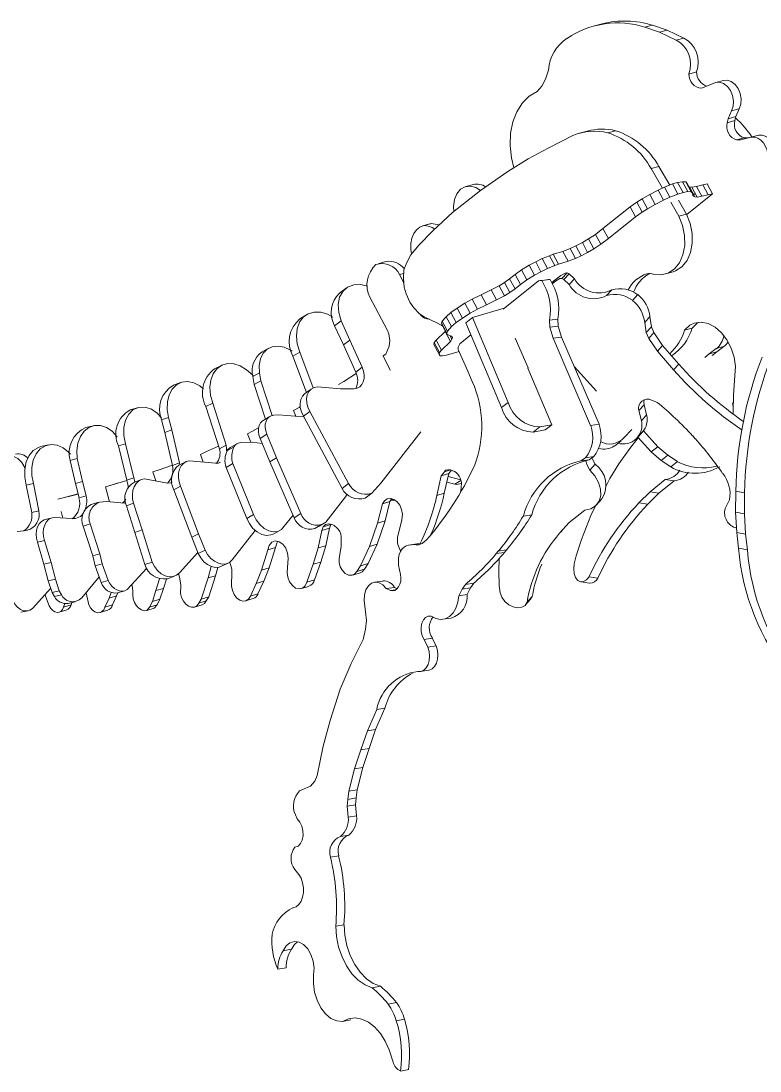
# Model space of a CAD drawing. Header units: millimetres. Extents: x 10 to 270, y -115 to 29.
# Drawn here: x 63.3 to 159.3, y -107.6 to 28.7 of the extents above; entities that cross this region are included whole.
import ezdxf

# ---------------------------------------------------------------- set-up
doc = ezdxf.new("R2010")
doc.units = ezdxf.units.MM

msp = doc.modelspace()

# ---------------------------------------------------------------- linework, layer by layer
at = {"color": 7, "linetype": 'Continuous', "lineweight": 15}
for p, q in [((138.76, 28.37), (137.77, 28.11)), ((144.31, 27.92), (145.3, 28.18)), ((146.2, 27.3), (144.31, 27.92)), ((147.19, 27.56), (145.3, 28.18)), ((146.2, 27.3), (147.19, 27.56)), ((148.37, 26.26), (146.2, 27.3)), ((149.36, 26.52), (147.19, 27.56)), ((148.37, 26.26), (149.36, 26.52)), ((131.79, 22.36), (131.4, 21.18)), ((150.03, 21.85), (151.02, 22.12)), ((131.4, 21.18), (130.94, 20.28)), ((152.85, 20.5), (151.66, 20)), ((153.48, 20.74), (152.85, 20.5)), ((154.51, 21.02), (153.52, 20.76)), ((130.94, 20.28), (130.33, 19.59)), ((155.14, 16.05), (155.55, 17.07)), ((155.55, 17.07), (156.54, 17.34)), ((156.12, 16.32), (156.54, 17.34)), ((155, 15.53), (155.14, 16.05)), ((155, 15.53), (155.99, 15.8)), ((155.14, 16.05), (156.12, 16.32)), ((155.99, 15.8), (156.12, 16.32)), ((134.96, 13.87), (131.76, 12.24)), ((136.82, 14.44), (135.82, 14.17)), ((139.5, 14.22), (140.5, 14.49)), ((158.12, 13.65), (156.71, 13.29)), ((159.11, 13.92), (157.7, 13.56)), ((158.12, 13.65), (159.11, 13.92)), ((156.22, 13.29), (157.2, 13.57)), ((156.71, 13.29), (156.22, 13.29)), ((156.71, 13.29), (157.7, 13.56)), ((157.7, 13.56), (157.2, 13.57)), ((131.76, 12.24), (129.15, 10.84)), ((129.15, 10.84), (126.51, 9.19)), ((145.12, 9.57), (146.12, 9.85)), ((146.6, 7.03), (145.12, 9.57)), ((147.53, 7.43), (146.12, 9.85)), ((126.51, 9.19), (122.97, 6.71)), ((122.03, 7.51), (121.04, 7.24)), ((146.85, 7.15), (146.03, 6.76)), ((147.89, 7.57), (146.85, 7.15)), ((147.56, 5.86), (146.85, 7.15)), ((148.56, 7.78), (147.89, 7.57)), ((148.59, 6.27), (147.89, 7.57)), ((149.18, 7.87), (148.56, 7.78)), ((149.26, 6.48), (148.56, 7.78)), ((149.62, 7.83), (149.18, 7.87)), ((149.88, 6.58), (149.18, 7.87)), ((149.79, 7.65), (149.62, 7.83)), ((150.32, 6.54), (149.62, 7.83)), ((150.49, 6.36), (149.79, 7.65)), ((150.09, 7.2), (150.01, 7.23)), ((151.02, 7.26), (150.4, 7.17)), ((151.81, 7.46), (151.02, 7.26)), ((151.71, 5.97), (151.02, 7.26)), ((152.38, 7.6), (151.81, 7.46)), ((152.51, 6.17), (151.81, 7.46)), ((122.97, 6.71), (119.33, 3.86)), ((143.96, 5.64), (143.24, 5.19)), ((144.93, 6.2), (143.96, 5.64)), ((144.66, 4.34), (143.96, 5.64)), ((146.03, 6.76), (144.93, 6.2)), ((145.63, 4.91), (144.93, 6.2)), ((146.73, 5.47), (145.63, 4.91)), ((146.73, 5.47), (146.03, 6.76)), ((147.56, 5.86), (146.73, 5.47)), ((148.59, 6.27), (147.56, 5.86)), ((149.26, 6.48), (148.59, 6.27)), ((149.7, 3.67), (148.69, 5.48)), ((149.88, 6.58), (149.26, 6.48)), ((150.32, 6.54), (149.88, 6.58)), ((150.49, 6.36), (150.32, 6.54)), ((150.52, 6.02), (150.49, 6.36)), ((150.79, 5.91), (150.52, 6.02)), ((151.71, 5.97), (151.09, 5.88)), ((152.51, 6.17), (151.71, 5.97)), ((153.08, 6.31), (152.51, 6.17)), ((142.39, 4.59), (138.86, 1.78)), ((143.24, 5.19), (142.39, 4.59)), ((143.09, 3.29), (142.39, 4.59)), ((143.94, 3.89), (143.24, 5.19)), ((144.66, 4.34), (143.94, 3.89)), ((145.63, 4.91), (144.66, 4.34)), ((148.7, 3.39), (147.69, 5.2)), ((119.33, 3.86), (116.76, 1.47)), ((143.09, 3.29), (139.56, 0.49)), ((143.94, 3.89), (143.09, 3.29)), ((148.7, 3.39), (149.7, 3.67)), ((116.76, 1.47), (114.96, -0.36)), ((116.47, 2.4), (115.48, 2.13)), ((116.56, 2.43), (115.58, 2.16)), ((116.47, 2.4), (116.56, 2.43)), ((138.86, 1.78), (137.88, 1.03)), ((139.56, 0.49), (138.86, 1.78)), ((136.97, 0.43), (136.18, -0.03)), ((137.88, 1.03), (136.97, 0.43)), ((137.66, -0.87), (136.97, 0.43)), ((138.58, -0.26), (137.88, 1.03)), ((139.56, 0.49), (138.58, -0.26)), ((114.96, -0.36), (113.91, -1.63)), ((133.66, -1.18), (132.38, -1.56)), ((134.61, -0.8), (133.66, -1.18)), ((134.35, -2.47), (133.66, -1.18)), ((135.33, -0.47), (134.61, -0.8)), ((135.3, -2.09), (134.61, -0.8)), ((136.18, -0.03), (135.33, -0.47)), ((136.03, -1.77), (135.33, -0.47)), ((136.87, -1.32), (136.03, -1.77)), ((136.87, -1.32), (136.18, -0.03)), ((137.66, -0.87), (136.87, -1.32)), ((138.58, -0.26), (137.66, -0.87)), ((110.65, -2.51), (109.67, -2.78)), ((113.37, -2.62), (113.02, -3.59)), ((113.91, -1.63), (113.37, -2.62)), ((130.12, -2.54), (129.27, -2.98)), ((130.95, -2.12), (130.12, -2.54)), ((130.81, -3.83), (130.12, -2.54)), ((131.91, -1.74), (130.95, -2.12)), ((131.65, -3.42), (130.95, -2.12)), ((132.38, -1.56), (131.91, -1.74)), ((132.6, -3.03), (131.91, -1.74)), ((133.07, -2.86), (132.38, -1.56)), ((134.35, -2.47), (133.07, -2.86)), ((135.3, -2.09), (134.35, -2.47)), ((136.03, -1.77), (135.3, -2.09)), ((113, -4.05), (112.45, -4.2)), ((113.02, -3.59), (112.96, -4.68)), ((128.29, -3.57), (127.45, -4.17)), ((129.27, -2.98), (128.29, -3.57)), ((128.99, -4.87), (128.29, -3.57)), ((129.96, -4.28), (129.27, -2.98)), ((130.81, -3.83), (129.96, -4.28)), ((131.65, -3.42), (130.81, -3.83)), ((132.6, -3.03), (131.65, -3.42)), ((133.07, -2.86), (132.6, -3.03)), ((134.46, -4.1), (134.21, -3.96)), ((146.97, -4.11), (147.96, -3.83)), ((112.45, -4.2), (113.01, -5.28)), ((112.96, -4.68), (113.06, -5.83)), ((126.09, -5.2), (125.37, -5.65)), ((126.74, -4.74), (126.09, -5.2)), ((126.78, -6.5), (126.09, -5.2)), ((127.45, -4.17), (126.74, -4.74)), ((127.44, -6.03), (126.74, -4.74)), ((128.14, -5.46), (127.45, -4.17)), ((128.99, -4.87), (128.14, -5.46)), ((129.96, -4.28), (128.99, -4.87)), ((133.77, -4.83), (133.52, -4.7)), ((133.77, -4.83), (134.46, -4.1)), ((134.46, -5.47), (133.77, -4.83)), ((135.15, -4.73), (134.46, -4.1)), ((134.46, -5.47), (135.15, -4.73)), ((105.5, -5.95), (104.66, -6.59)), ((113.06, -5.83), (113.29, -6.71)), ((113.29, -6.71), (113.79, -7.77)), ((123.03, -6.82), (121.87, -7.39)), ((124.35, -6.19), (123.03, -6.82)), ((123.73, -8.11), (123.03, -6.82)), ((125.37, -5.65), (124.35, -6.19)), ((125.04, -7.49), (124.35, -6.19)), ((126.07, -6.94), (125.37, -5.65)), ((126.78, -6.5), (126.07, -6.94)), ((127.44, -6.03), (126.78, -6.5)), ((128.14, -5.46), (127.44, -6.03)), ((139.33, -6.92), (140.02, -6.17)), ((142.69, -7.54), (143.38, -6.8)), ((110.83, -11.37), (108.57, -7.14)), ((113.79, -7.77), (114.29, -8.51)), ((120.92, -7.92), (119.93, -8.54)), ((121.87, -7.39), (120.92, -7.92)), ((121.61, -9.22), (120.92, -7.92)), ((122.56, -8.68), (121.87, -7.39)), ((123.73, -8.11), (122.56, -8.68)), ((125.04, -7.49), (123.73, -8.11)), ((126.07, -6.94), (125.04, -7.49)), ((100.35, -9.41), (99.48, -9.95)), ((114.29, -8.51), (115.02, -9.31)), ((115.02, -9.31), (115.63, -9.66)), ((115.17, -9.39), (115.18, -9.42)), ((115.2, -9.41), (115.18, -9.42)), ((119.09, -9.13), (118.48, -9.66)), ((119.93, -8.54), (119.09, -9.13)), ((119.78, -10.43), (119.09, -9.13)), ((120.63, -9.83), (119.93, -8.54)), ((121.61, -9.22), (120.63, -9.83)), ((122.56, -8.68), (121.61, -9.22)), ((104.01, -10.84), (104.85, -10.21)), ((105.15, -13.32), (104.01, -10.84)), ((105.99, -12.7), (104.85, -10.21)), ((115.63, -9.66), (117.35, -10.48)), ((117.35, -10.48), (118.06, -10.91)), ((117.98, -10.24), (117.88, -10.49)), ((117.88, -10.49), (117.94, -10.68)), ((118.57, -11.78), (117.88, -10.49)), ((118.63, -11.97), (117.94, -10.68)), ((118.48, -9.66), (117.98, -10.24)), ((118.67, -11.54), (117.98, -10.24)), ((119.17, -10.95), (118.48, -9.66)), ((119.78, -10.43), (119.17, -10.95)), ((120.63, -9.83), (119.78, -10.43)), ((125.69, -21.46), (121.04, -10.45)), ((126.56, -20.78), (121.9, -9.76)), ((131.9, -10.1), (132.99, -9.97)), ((131.96, -11.02), (131.9, -10.1)), ((131.96, -11.02), (133.05, -10.89)), ((133.05, -10.89), (132.99, -9.97)), ((133.47, -12.33), (133.05, -10.89)), ((144.28, -10.4), (144.96, -9.65)), ((144.48, -11.71), (144.28, -10.4)), ((145.16, -10.96), (144.96, -9.65)), ((118.37, -11.6), (117.19, -12.71)), ((118.4, -11.54), (118.37, -11.6)), ((119.05, -12.88), (118.37, -11.6)), ((118.67, -11.54), (118.57, -11.78)), ((118.57, -11.78), (118.63, -11.97)), ((118.63, -11.97), (119.2, -12.19)), ((119.17, -10.95), (118.67, -11.54)), ((119.24, -12.58), (118.99, -12.11)), ((119.2, -12.19), (119.34, -12.34)), ((132.38, -12.46), (131.96, -11.02)), ((144.48, -11.71), (145.16, -10.96)), ((144.8, -12.47), (144.48, -11.71)), ((144.8, -12.47), (145.48, -11.72)), ((145.48, -11.72), (145.16, -10.96)), ((146.6, -13.41), (145.48, -11.72)), ((105.15, -13.32), (105.99, -12.7)), ((106.76, -16.86), (105.15, -13.32)), ((107.6, -16.23), (105.99, -12.7)), ((110.67, -14.54), (111.11, -13.49)), ((111.11, -13.49), (111.18, -12.74)), ((116.93, -13.03), (116.91, -13.25)), ((117.59, -14.54), (116.91, -13.25)), ((117.19, -12.71), (116.93, -13.03)), ((117.61, -14.31), (116.93, -13.03)), ((117.87, -14), (117.19, -12.71)), ((119.05, -12.88), (117.87, -14)), ((119.24, -12.58), (119.05, -12.88)), ((119.34, -12.34), (119.24, -12.58)), ((120.05, -13.62), (120.05, -13.91)), ((132.38, -12.46), (133.47, -12.33)), ((137.26, -23.77), (132.38, -12.46)), ((138.35, -23.63), (133.47, -12.33)), ((145.92, -14.15), (144.8, -12.47)), ((145.92, -14.15), (146.6, -13.41)), ((148.72, -15.81), (146.6, -13.41)), ((153.64, -14.21), (154.56, -13.52)), ((95.47, -13.75), (94.59, -14.24)), ((98.6, -14.78), (99.48, -14.25)), ((100.37, -19.5), (98.6, -14.78)), ((101.22, -18.9), (99.48, -14.25)), ((117.61, -14.31), (117.59, -14.54)), ((117.59, -14.54), (117.71, -14.73)), ((117.87, -14), (117.61, -14.31)), ((117.71, -14.73), (118.03, -14.75)), ((118.03, -14.75), (118.53, -14.67)), ((118.53, -14.67), (120.17, -14.2)), ((120.05, -13.91), (121.3, -16.74)), ((148.04, -16.55), (145.92, -14.15)), ((152.09, -14.97), (152.67, -14.5)), ((152.67, -14.5), (153.58, -13.81)), ((152.67, -14.5), (153.64, -14.21)), ((153.06, -14.68), (153.64, -14.21)), ((89.31, -15.98), (88.42, -16.43)), ((106.76, -16.86), (107.6, -16.23)), ((148.04, -16.55), (148.72, -15.81)), ((94.27, -16.93), (93.39, -17.42)), ((93.39, -17.42), (93.57, -18.48)), ((94.27, -16.93), (94.45, -17.99)), ((105.2, -18.08), (106.82, -17.04)), ((121.3, -16.74), (121.88, -18.08)), ((156, -17.31), (155.82, -19.87)), ((84, -18.22), (83.09, -18.57)), ((94.45, -17.99), (93.57, -18.48)), ((93.57, -18.48), (95.02, -22.97)), ((94.45, -17.99), (95.9, -22.48)), ((100.97, -19.05), (100.12, -19.68)), ((101.81, -18.78), (104.79, -19.04)), ((104.79, -19.04), (106.57, -19.04)), ((155.82, -19.87), (155.76, -21.92)), ((78.4, -21.48), (77.48, -21.77)), ((88.18, -20.88), (87.29, -21.32)), ((87.29, -21.32), (89.04, -26.8)), ((88.18, -20.88), (89.93, -26.36)), ((98.69, -21.83), (99.39, -21.43)), ((99.39, -21.43), (99.54, -21.34)), ((125.69, -21.46), (126.56, -20.78)), ((143.53, -21.85), (144.21, -21.1)), ((144.52, -22.41), (144.21, -21.1)), ((155.67, -20.83), (155.78, -21.33)), ((81.53, -23.07), (82.45, -22.73)), ((81.95, -24.69), (81.53, -23.07)), ((82.86, -24.35), (82.45, -22.73)), ((95.61, -22.61), (94.73, -23.14)), ((96.13, -22.44), (96.73, -22.39)), ((96.73, -22.39), (99.98, -22.65)), ((99.95, -22.59), (100.8, -21.96)), ((104.97, -31.95), (99.95, -22.59)), ((105.82, -31.33), (100.8, -21.96)), ((143.85, -23.16), (143.53, -21.85)), ((143.85, -23.16), (144.52, -22.41)), ((155.76, -21.92), (155.78, -22.33)), ((72.65, -23.82), (71.72, -24.06)), ((81.95, -24.69), (82.86, -24.35)), ((83.87, -28.64), (82.86, -24.35)), ((93.33, -24.52), (94.02, -24.12)), ((94.02, -24.12), (94.14, -24.07)), ((129.81, -24.65), (130.67, -23.97)), ((131.35, -24.37), (129.81, -24.65)), ((132.21, -23.7), (130.67, -23.97)), ((137.26, -23.77), (138.35, -23.63)), ((142.6, -24.32), (141.6, -25.35)), ((145.99, -26.54), (144.12, -24.5)), ((82.95, -28.98), (81.95, -24.69)), ((94.33, -25.47), (95.2, -24.93)), ((95.58, -28.52), (94.33, -25.47)), ((96.46, -27.99), (95.2, -24.93)), ((115.22, -24.59), (110.01, -31.27)), ((140.34, -26.45), (141.21, -25.77)), ((143.45, -25.39), (142.33, -26.76)), ((143.33, -25.39), (144.01, -24.63)), ((145.12, -27.21), (143.39, -25.32)), ((150.51, -25.14), (150.85, -25.52)), ((66.8, -26.3), (65.87, -26.52)), ((75.94, -26.44), (76.86, -26.15)), ((77.01, -30.88), (75.94, -26.44)), ((77.93, -30.59), (76.86, -26.15)), ((86.61, -27.54), (87.36, -27.17)), ((87.36, -27.17), (88.93, -26.47)), ((89.93, -26.36), (89.04, -26.8)), ((90.96, -26.54), (90.08, -27.02)), ((91.34, -26.15), (90.46, -26.64)), ((93.3, -25.97), (91.84, -25.98)), ((94.59, -26.11), (93.3, -25.97)), ((142.33, -26.76), (140.93, -28.75)), ((145.12, -27.21), (145.99, -26.54)), ((146.42, -28.31), (145.12, -27.21)), ((147.3, -27.64), (145.99, -26.54)), ((69.65, -28.33), (70.58, -28.09)), ((70.36, -31.3), (69.65, -28.33)), ((71.29, -31.07), (70.58, -28.09)), ((84.67, -28.51), (83.78, -28.95)), ((88.56, -28.69), (85.17, -28.36)), ((95.58, -28.52), (96.46, -27.99)), ((98.75, -35.76), (95.58, -28.52)), ((99.63, -35.23), (96.46, -27.99)), ((135.99, -28.38), (136.59, -27.97)), ((135.99, -28.38), (137.08, -28.23)), ((136.59, -27.97), (137.67, -27.82)), ((137.08, -28.23), (137.67, -27.82)), ((146.42, -28.31), (147.3, -27.64)), ((147.66, -29.15), (146.42, -28.31)), ((148.53, -28.48), (147.3, -27.64)), ((147.66, -29.15), (148.53, -28.48)), ((80.42, -29.79), (81.23, -29.53)), ((81.23, -29.53), (82.94, -28.94)), ((82.95, -28.98), (83.87, -28.64)), ((83.9, -28.89), (83.87, -28.64)), ((90.79, -28.74), (89.91, -29.23)), ((89.91, -29.23), (92.6, -35.85)), ((90.79, -28.74), (93.49, -35.36)), ((118.26, -29.79), (117.86, -30.33)), ((119.07, -29.54), (118.26, -29.79)), ((118.42, -29.59), (118.26, -29.79)), ((118.6, -29.53), (118.42, -29.59)), ((119.18, -29.57), (118.84, -30.03)), ((137.16, -29.57), (137.84, -28.82)), ((140.93, -28.75), (139.75, -30.67)), ((63.97, -31.54), (64.89, -31.32)), ((65.6, -34.87), (64.89, -31.32)), ((70.36, -31.3), (71.29, -31.07)), ((70.82, -33.16), (70.36, -31.3)), ((71.74, -32.93), (71.29, -31.07)), ((74.98, -31.54), (77.03, -30.94)), ((75.24, -31.45), (75.96, -31.25)), ((77.01, -30.88), (77.93, -30.59)), ((78.93, -30.8), (78.01, -31.14)), ((79.32, -30.72), (82.31, -31.28)), ((104.97, -31.95), (105.82, -31.33)), ((117.86, -30.33), (117.28, -32.88)), ((118.84, -30.03), (117.86, -30.33)), ((118.84, -30.03), (118.25, -32.58)), ((119.63, -31.4), (118.59, -31.13)), ((120.38, -30.84), (118.75, -30.43)), ((119.63, -31.4), (120.41, -30.94)), ((120.47, -31.13), (120.31, -30.63)), ((120.46, -31.92), (120.47, -31.13)), ((139.75, -30.67), (139.26, -31.6)), ((144.98, -32.38), (146.95, -30.78)), ((146.13, -32.57), (148.1, -30.96)), ((146.95, -30.78), (148.1, -30.96)), ((64.67, -35.09), (63.97, -31.54)), ((68.08, -33.37), (70.7, -32.69)), ((69.05, -33.08), (70.69, -32.66)), ((74.26, -31.74), (74.98, -31.54)), ((84.01, -31.68), (83.12, -32.12)), ((83.12, -32.12), (85.45, -38.3)), ((84.01, -31.68), (86.34, -37.87)), ((105.66, -32.71), (105.41, -33.05)), ((118.25, -32.58), (117.28, -32.88)), ((120.35, -32.48), (120.46, -31.92)), ((143.52, -33.83), (144.98, -32.38)), ((144.67, -34.02), (146.13, -32.57)), ((144.98, -32.38), (146.13, -32.57)), ((156.11, -32.33), (156.09, -35.05)), ((157.25, -32.53), (156.11, -32.33)), ((157.25, -32.53), (157.23, -35.25)), ((70.82, -33.16), (71.74, -32.93)), ((73.33, -33.76), (72.41, -34.05)), ((73.51, -33.72), (74.37, -33.65)), ((74.37, -33.65), (76.72, -33.88)), ((76.72, -33.88), (76.89, -33.83)), ((76.98, -34.21), (77.9, -33.88)), ((79, -37.35), (77.9, -33.88)), ((105.41, -33.05), (102.87, -36.33)), ((110.22, -33.95), (109.58, -36.46)), ((111.2, -33.66), (110.22, -33.95)), ((111.2, -33.66), (110.56, -36.16)), ((111.44, -33.28), (111.2, -33.66)), ((111.31, -33.45), (111.38, -33.46)), ((111.62, -33.33), (111.38, -33.46)), ((111.38, -33.46), (111.6, -33.48)), ((111.75, -33.4), (111.6, -33.48)), ((111.6, -33.48), (111.85, -33.46)), ((138.04, -34.07), (138.72, -33.31)), ((143.52, -33.83), (144.67, -34.02)), ((155.29, -33.42), (154.72, -34.57)), ((64.67, -35.09), (65.6, -34.87)), ((78.08, -37.68), (76.98, -34.21)), ((93.49, -35.36), (92.6, -35.85)), ((97.48, -36.86), (98.61, -35.43)), ((98.75, -35.76), (99.63, -35.23)), ((112.75, -36.04), (112.82, -35.29)), ((128.53, -35.54), (129.61, -35.39)), ((134.49, -36.4), (136.49, -34.79)), ((137.88, -34.23), (137.29, -35.49)), ((156.09, -35.05), (156.24, -37.69)), ((157.23, -35.25), (156.09, -35.05)), ((157.23, -35.25), (157.38, -37.89)), ((67.37, -35.76), (66.44, -35.99)), ((67.58, -35.73), (69.91, -35.87)), ((71.36, -36.86), (72.28, -36.57)), ((73.52, -40.44), (72.28, -36.57)), ((101.43, -37.18), (102.31, -36.66)), ((101.99, -36.86), (102.87, -36.33)), ((102.87, -36.33), (102.31, -36.66)), ((102.83, -36.65), (102.53, -36.96)), ((103.24, -36.56), (102.83, -36.65)), ((103.58, -36.59), (103.51, -36.66)), ((109.58, -36.46), (108.56, -39.49)), ((110.56, -36.16), (109.53, -39.19)), ((110.56, -36.16), (109.58, -36.46)), ((112.19, -38.33), (112.75, -36.04)), ((133.21, -37.77), (134.49, -36.4)), ((137.29, -35.49), (136.09, -38.57)), ((62.77, -37.57), (64.07, -37.4)), ((72.59, -40.73), (71.36, -36.86)), ((78.08, -37.68), (79, -37.35)), ((79.38, -41.84), (78.08, -37.68)), ((80.3, -41.51), (79, -37.35)), ((86.34, -37.87), (85.45, -38.3)), ((86.34, -37.87), (87.19, -39.98)), ((90.7, -41.24), (93.68, -37.4)), ((96.02, -37.89), (96.91, -37.41)), ((101.99, -36.86), (101.43, -37.18)), ((102.36, -37.4), (101.88, -39.69)), ((103.34, -37.1), (102.86, -39.39)), ((133.41, -37.6), (133.61, -37.34)), ((156.24, -37.69), (156.48, -39.7)), ((157.38, -37.89), (156.24, -37.69)), ((157.38, -37.89), (157.62, -39.91)), ((65.41, -38.92), (66.34, -38.7)), ((66.26, -41.78), (65.41, -38.92)), ((67.19, -41.56), (66.34, -38.7)), ((85.45, -38.3), (86.29, -40.42)), ((102.86, -39.39), (101.88, -39.69)), ((102.86, -39.39), (102.2, -41.51)), ((104.58, -41), (104.85, -39.48)), ((104.85, -39.48), (104.86, -38.62)), ((108.56, -39.49), (107.38, -42.01)), ((109.53, -39.19), (108.35, -41.71)), ((109.53, -39.19), (108.56, -39.49)), ((114.67, -39.17), (113.59, -39.32)), ((113.62, -39.31), (114.71, -39.16)), ((114.39, -39.24), (113.62, -39.31)), ((114.39, -39.24), (115.41, -39.1)), ((114.79, -39.31), (114.39, -39.24)), ((114.71, -39.16), (114.67, -39.17)), ((115.41, -39.1), (114.71, -39.16)), ((115.38, -39.12), (114.79, -39.31)), ((115.9, -38.68), (115.38, -39.12)), ((136.09, -38.57), (135.38, -40.69)), ((72.59, -40.73), (73.52, -40.44)), ((72.91, -42.01), (72.59, -40.73)), ((73.84, -41.73), (73.52, -40.44)), ((86.23, -40.26), (83.88, -42.91)), ((87.19, -39.98), (86.29, -40.42)), ((95.34, -39.92), (94.51, -42.55)), ((96.32, -39.62), (95.34, -39.92)), ((96.32, -39.62), (95.49, -42.25)), ((101.88, -39.69), (101.22, -41.81)), ((125, -40.42), (125.27, -40.11)), ((125, -40.42), (126.08, -40.27)), ((125.27, -40.11), (126.35, -39.95)), ((126.08, -40.27), (126.35, -39.95)), ((135.38, -40.69), (135.14, -41.75)), ((157.62, -39.91), (156.48, -39.7)), ((66.26, -41.78), (67.19, -41.56)), ((66.83, -43.95), (66.26, -41.78)), ((67.76, -43.72), (67.19, -41.56)), ((72.91, -42.01), (73.84, -41.73)), ((73.7, -44.18), (72.91, -42.01)), ((74.62, -43.9), (73.84, -41.73)), ((79.38, -41.84), (80.3, -41.51)), ((87.98, -42.09), (87.58, -43.58)), ((88.84, -42.21), (88.55, -43.29)), ((89.3, -42.07), (90.2, -41.64)), ((95.49, -42.25), (94.51, -42.55)), ((95.49, -42.25), (94.8, -44)), ((97.86, -42.87), (97.96, -41.03)), ((101.22, -41.81), (100.41, -44.12)), ((102.2, -41.51), (101.22, -41.81)), ((102.2, -41.51), (101.39, -43.82)), ((107.38, -42.01), (106.91, -42.76)), ((108.35, -41.71), (107.38, -42.01)), ((108.35, -41.71), (107.88, -42.46)), ((112.32, -41.91), (112.57, -43.13)), ((125.4, -41.05), (125.32, -42.66)), ((73.43, -43.43), (71.2, -46.18)), ((79.62, -42.32), (77.08, -45.09)), ((82.3, -43.68), (83.22, -43.35)), ((83.77, -43.13), (83.69, -43.02)), ((83.92, -43.7), (83.77, -43.13)), ((87.58, -43.58), (86.69, -46.33)), ((88.55, -43.29), (87.58, -43.58)), ((88.55, -43.29), (87.66, -46.03)), ((90.64, -44.64), (90.67, -42.78)), ((94.51, -42.55), (93.83, -44.3)), ((106.36, -43.21), (107.33, -42.91)), ((107.88, -42.46), (106.91, -42.76)), ((125.32, -42.66), (125.39, -44.6)), ((137.05, -43.44), (138.19, -43.62)), ((67.14, -44.9), (64.79, -47.54)), ((66.83, -43.95), (67.76, -43.72)), ((67.32, -45.48), (66.83, -43.95)), ((68.25, -45.26), (67.76, -43.72)), ((73.7, -44.18), (74.62, -43.9)), ((81.28, -43.7), (80.8, -45.22)), ((81.78, -44.93), (80.8, -45.22)), ((81.78, -44.93), (81.33, -46.33)), ((82.16, -43.72), (81.78, -44.93)), ((84.04, -44.51), (83.92, -43.7)), ((84.01, -45.6), (84.04, -44.51)), ((93.83, -44.3), (93.09, -45.94)), ((94.8, -44), (93.83, -44.3)), ((94.8, -44), (94.06, -45.64)), ((99.7, -44.97), (100.67, -44.67)), ((101.39, -43.82), (100.41, -44.12)), ((110.27, -43.98), (109.19, -44.13)), ((110.71, -44.96), (111.79, -44.81)), ((111.25, -45.23), (110.71, -44.96)), ((112.14, -44.98), (111.79, -44.81)), ((120.58, -45.02), (121, -44.42)), ((120.58, -45.02), (121.66, -44.86)), ((121, -44.42), (122.08, -44.27)), ((121.24, -45.74), (121.66, -44.86)), ((121.66, -44.86), (122.08, -44.27)), ((125.39, -44.6), (125.53, -45.52)), ((135.98, -44.09), (137.13, -44.27)), ((66.47, -45.94), (66.44, -45.69)), ((66.93, -47.22), (66.47, -45.94)), ((67.32, -45.48), (68.25, -45.26)), ((67.62, -46), (67.32, -45.48)), ((67.62, -46), (68.55, -45.78)), ((68.55, -45.78), (68.25, -45.26)), ((71.2, -46.18), (70.85, -46.41)), ((72.1, -47.06), (71.74, -45.51)), ((74.73, -46.2), (74.18, -47.38)), ((74.99, -45.49), (74.73, -46.2)), ((75.7, -45.9), (74.73, -46.2)), ((75.7, -45.9), (75.16, -47.09)), ((75.85, -45.52), (75.7, -45.9)), ((75.83, -45.52), (76.75, -45.25)), ((80.8, -45.22), (80.36, -46.63)), ((81.33, -46.33), (80.36, -46.63)), ((81.33, -46.33), (80.95, -47.09)), ((86.69, -46.33), (86.38, -46.87)), ((87.66, -46.03), (86.69, -46.33)), ((87.66, -46.03), (87.35, -46.57)), ((92.45, -46.56), (93.43, -46.26)), ((94.06, -45.64), (93.09, -45.94)), ((111.25, -45.23), (111.95, -45.13)), ((120.16, -45.9), (120.58, -45.02)), ((120.16, -45.9), (121.24, -45.74)), ((128.8, -47.08), (129.47, -46.32)), ((129, -46.74), (129.68, -45.99)), ((129.47, -46.32), (129.68, -45.99)), ((68.96, -46.91), (68.82, -47.38)), ((69.8, -47.09), (68.82, -47.38)), ((69.4, -46.88), (70.33, -46.66)), ((69.89, -46.77), (69.8, -47.09)), ((75.16, -47.09), (74.18, -47.38)), ((79.97, -47.39), (79.61, -47.82)), ((80.59, -47.52), (79.61, -47.82)), ((80.36, -46.63), (79.97, -47.39)), ((80.95, -47.09), (79.97, -47.39)), ((80.95, -47.09), (80.59, -47.52)), ((85.81, -47.36), (86.79, -47.06)), ((87.35, -46.57), (86.38, -46.87)), ((107.83, -46.5), (108.02, -47.96)), ((63.28, -48.04), (64.21, -47.83)), ((68.24, -48.02), (69.22, -47.72)), ((73.56, -48.07), (74.54, -47.77)), ((108.02, -47.96), (108.16, -49.1)), ((118.07, -48.95), (119.15, -48.79)), ((108.02, -50.24), (107.71, -51.56)), ((108.16, -49.1), (108.02, -50.24)), ((107.71, -51.56), (106.14, -54.7)), ((115.62, -51.56), (116.7, -51.4)), ((116.13, -52.57), (115.62, -51.56)), ((117.21, -52.41), (116.7, -51.4)), ((116.13, -52.57), (117.21, -52.41)), ((106.14, -54.7), (104.74, -58.03)), ((115.16, -55.73), (116.24, -55.56)), ((104.74, -58.03), (103.45, -62.08)), ((108.26, -63.43), (109.48, -60.64)), ((109.34, -63.27), (110.55, -60.47)), ((109.48, -60.64), (110.55, -60.47)), ((103.45, -62.08), (102.52, -65.41)), ((107.4, -65.89), (108.26, -63.43)), ((108.26, -63.43), (109.34, -63.27)), ((108.48, -65.72), (109.34, -63.27)), ((102.52, -65.41), (101.75, -69.23)), ((106.6, -68.38), (107.4, -65.89)), ((107.4, -65.89), (108.48, -65.72)), ((107.68, -68.21), (108.48, -65.72)), ((101.75, -69.23), (101.44, -69.96)), ((105.85, -71.27), (106.6, -68.38)), ((106.6, -68.38), (107.68, -68.21)), ((106.92, -71.1), (107.68, -68.21)), ((100.88, -70.61), (99.46, -71.24)), ((101.44, -69.96), (100.88, -70.61)), ((105.73, -72.33), (105.85, -71.27)), ((105.73, -72.33), (106.8, -72.15)), ((105.85, -71.27), (106.92, -71.1)), ((106.73, -73.04), (106.8, -72.15)), ((106.8, -72.15), (106.92, -71.1)), ((105.65, -73.22), (105.73, -72.33)), ((105.65, -73.22), (106.73, -73.04)), ((105.79, -74.64), (105.65, -73.22)), ((106.86, -74.46), (106.73, -73.04)), ((98.92, -74.35), (99.13, -74.87)), ((105.79, -74.64), (106.86, -74.46)), ((104.78, -77.15), (105.85, -76.98)), ((98.86, -78.53), (98.98, -78.51)), ((103.46, -79.83), (104.54, -79.65)), ((98.85, -81.43), (99.36, -82.07)), ((99.36, -82.07), (99.65, -82.55)), ((98.6, -86.41), (98.63, -86.4)), ((104.15, -88.78), (105.23, -88.6)), ((97.34, -91.98), (98.41, -91.79)), ((96.63, -94.38), (97.71, -94.19)), ((108.88, -96.8), (109.95, -96.6)), ((110.96, -98.92), (112.04, -98.72)), ((112.01, -101.07), (113.09, -100.88)), ((105.04, -101.15), (106.11, -100.96)), ((111.09, -104.86), (111.6, -106.45)), ((112.55, -107.6), (113.63, -107.39))]:
    msp.add_line(p, q, dxfattribs=at)
at = {"color": 144, "linetype": 'Continuous', "lineweight": 0}
for p, q in [((150.4, 7.17), (150.09, 7.2)), ((150.79, 5.91), (150.09, 7.2)), ((151.09, 5.88), (150.4, 7.17)), ((153.08, 6.31), (152.38, 7.6)), ((149.73, 3.62), (153.08, 6.31)), ((150.64, 6.19), (150.84, 6.35)), ((151.09, 5.88), (150.79, 5.91)), ((133.93, -3.99), (133.38, -4.32)), ((133.52, -4.7), (134.21, -3.96)), ((134.21, -3.96), (133.93, -3.99)), ((130.47, -4.99), (125.89, -8.68)), ((130.69, -4.94), (130.47, -4.99)), ((130.9, -4.96), (130.69, -4.94)), ((130.9, -4.96), (131.98, -4.84)), ((131.56, -4.87), (131.53, -4.89)), ((131.78, -4.81), (131.56, -4.87)), ((131.98, -4.84), (131.78, -4.81)), ((133.38, -4.32), (132.23, -5.24)), ((132.69, -5.06), (132.3, -5.37)), ((133.24, -4.72), (132.69, -5.06)), ((133.52, -4.7), (133.24, -4.72)), ((121.9, -9.76), (126.04, -8.56)), ((121.04, -10.45), (121.9, -9.76)), ((149.46, -11.42), (150.15, -10.76)), ((150.15, -10.76), (150.71, -10.52)), ((150.45, -11.13), (151.13, -10.47)), ((150.71, -10.52), (151.61, -10.35)), ((151.13, -10.47), (151.26, -10.42)), ((111.05, -11.9), (110.83, -11.37)), ((111.18, -12.74), (111.05, -11.9)), ((121.71, -12.03), (120.29, -13.19)), ((149.46, -11.42), (150.45, -11.13)), ((120.29, -13.19), (120.05, -13.62)), ((127.47, -12.43), (129.13, -16.31)), ((153.58, -13.81), (154.56, -13.52)), ((110.31, -14.75), (110.67, -14.54)), ((111.23, -16.62), (110.31, -14.75)), ((154.16, -13.82), (154.16, -13.82)), ((129.13, -16.31), (129.11, -16.33)), ((129.12, -16.35), (132.21, -23.7)), ((135.11, -16.14), (138.02, -19.32)), ((104.51, -18.47), (105.2, -18.08)), ((145.18, -20.48), (145.92, -20.78)), ((98.99, -22.57), (98.69, -21.83)), ((92.7, -24.86), (93.33, -24.52)), ((131.35, -24.37), (132.21, -23.7)), ((93.13, -25.97), (92.7, -24.86)), ((91.84, -25.98), (91.47, -26.09)), ((86.94, -28.54), (86.61, -27.54)), ((80.79, -30.99), (80.42, -29.79)), ((110.01, -31.27), (108.83, -32.59)), ((75.24, -31.45), (74.26, -31.74)), ((74.79, -33.7), (74.26, -31.74)), ((107.98, -33.21), (108.83, -32.59)), ((68.73, -35.8), (68.5, -34.97)), ((103.51, -36.66), (102.53, -36.96)), ((103.51, -36.66), (103.34, -37.1)), ((102.53, -36.96), (102.36, -37.4)), ((103.34, -37.1), (102.36, -37.4))]:
    msp.add_line(p, q, dxfattribs=at)
at = {"color": 7, "linetype": 'Continuous', "lineweight": 15, "flags": 128}
for points in [[(155.55, 17.07), (155.77, 17.66), (155.82, 18.34), (155.7, 19.04), (155.43, 19.69), (155.03, 20.24), (154.53, 20.61), (154, 20.79), (153.48, 20.74)], [(156.54, 17.34), (156.75, 17.93), (156.81, 18.61), (156.69, 19.31), (156.42, 19.96), (156.01, 20.5), (155.52, 20.88), (154.99, 21.05), (154.51, 21.02)], [(130.33, 19.59), (129.29, 18.98), (128.4, 18.1), (127.68, 16.96), (127.16, 15.63), (126.87, 14.15), (126.81, 12.57), (126.98, 10.95), (127.28, 9.67)], [(160.27, 10.86), (160.27, 11.4), (160.17, 11.94), (159.97, 12.45), (159.69, 12.91), (159.34, 13.27), (158.95, 13.53), (158.53, 13.66), (158.12, 13.65)], [(161.25, 11.14), (161.25, 11.67), (161.15, 12.21), (160.96, 12.73), (160.68, 13.18), (160.33, 13.55), (159.93, 13.8), (159.52, 13.93), (159.11, 13.92)], [(119.51, 4), (119.46, 4.65), (119.58, 5.54), (119.89, 6.31), (120.36, 6.88), (120.97, 7.22), (121.66, 7.3), (122.37, 7.1), (122.96, 6.71)], [(145.4, -4.12), (146.38, -4.22), (147.31, -3.99), (148.13, -3.45), (148.78, -2.65), (149.24, -1.61), (149.47, -0.42), (149.45, 0.87), (149.19, 2.17), (148.7, 3.39)], [(147.96, -3.83), (148.3, -3.7), (149.12, -3.17), (149.78, -2.36), (150.23, -1.33), (150.46, -0.13), (150.44, 1.15), (150.18, 2.45), (149.7, 3.67)], [(114, -1.52), (113.9, -0.9), (113.91, -0.16), (114.04, 0.52), (114.28, 1.12), (114.63, 1.61), (115.07, 1.96), (115.58, 2.16)], [(104.85, -10.21), (104.55, -9.12), (104.48, -8.07), (104.66, -7.13), (105.08, -6.37), (105.7, -5.82), (106.5, -5.52), (107.41, -5.49), (108.27, -5.69)], [(99.48, -14.25), (99.16, -13.2), (99.05, -12.17), (99.15, -11.22), (99.45, -10.39), (99.94, -9.74), (100.58, -9.29), (101.35, -9.07), (102.21, -9.09), (103.1, -9.35), (103.8, -9.72)], [(151.61, -10.35), (152.53, -10.56), (153.43, -11.04), (154.25, -11.76), (154.96, -12.68), (155.52, -13.76), (155.88, -14.93), (156.05, -16.13), (156, -17.31)], [(98.49, -14.15), (98.29, -14.02), (97.48, -13.63), (96.68, -13.47), (95.92, -13.56), (95.26, -13.88), (94.74, -14.41), (94.39, -15.13), (94.23, -15.99), (94.27, -16.93)], [(93.43, -17.35), (93.33, -17.23), (92.58, -16.54), (91.76, -16.04), (90.92, -15.78), (90.1, -15.75), (89.35, -15.96), (88.72, -16.41), (88.23, -17.06), (87.92, -17.89), (87.81, -18.83), (87.89, -19.85), (88.18, -20.88)], [(106.57, -19.04), (106.95, -18.94), (107.28, -18.75), (107.55, -18.47), (107.73, -18.11), (107.83, -17.69), (107.84, -17.23), (107.77, -16.73), (107.6, -16.23)], [(82.45, -22.73), (82.27, -21.71), (82.3, -20.72), (82.52, -19.82), (82.92, -19.07), (83.47, -18.51), (84.15, -18.18), (84.91, -18.08), (85.71, -18.24), (86.49, -18.64)], [(86.49, -18.64), (86.85, -18.96), (86.99, -19.09)], [(100.8, -21.96), (100.54, -21.4), (100.4, -20.83), (100.37, -20.28), (100.46, -19.79), (100.66, -19.37), (100.96, -19.05), (101.35, -18.85), (101.81, -18.78)], [(99.95, -22.59), (99.7, -22.03), (99.55, -21.46), (99.53, -20.91), (99.61, -20.42), (99.82, -20), (100.12, -19.68), (100.12, -19.68)], [(144.21, -21.1), (144.16, -20.75), (144.2, -20.45)], [(76.86, -26.15), (76.63, -25.09), (76.63, -24.04), (76.85, -23.09), (77.27, -22.3), (77.87, -21.73), (78.6, -21.43), (79.4, -21.41), (80.21, -21.67), (80.98, -22.2), (81.54, -22.81)], [(94.33, -25.47), (94.18, -25.02), (94.11, -24.58), (94.13, -24.16), (94.22, -23.78), (94.39, -23.46), (94.62, -23.22), (94.73, -23.14)], [(95.2, -24.93), (95.06, -24.49), (94.99, -24.05), (95, -23.63), (95.1, -23.25), (95.27, -22.93), (95.5, -22.68), (95.79, -22.52), (96.13, -22.44)], [(70.58, -28.09), (70.53, -27.06), (70.67, -26.09), (71, -25.22), (71.49, -24.53), (72.11, -24.04), (72.84, -23.79), (73.61, -23.79), (74.39, -24.04), (75.12, -24.54), (75.77, -25.24), (75.78, -25.25)], [(63.97, -31.54), (63.76, -30.51), (63.76, -29.48), (63.95, -28.52), (64.33, -27.69), (64.87, -27.05), (65.54, -26.63), (65.87, -26.52)], [(64.89, -31.32), (64.69, -30.29), (64.68, -29.26), (64.87, -28.3), (65.25, -27.47), (65.79, -26.83), (66.46, -26.41), (67.21, -26.24), (67.99, -26.33), (68.76, -26.69), (69.46, -27.27), (69.69, -27.53)], [(89.93, -26.36), (89.99, -26.82), (89.99, -27.14)], [(60.67, -30.8), (60.51, -29.97), (60.55, -29.18), (60.78, -28.5), (61.17, -28), (61.7, -27.76), (62.28, -27.78), (62.88, -28.07), (63.41, -28.6), (63.82, -29.31)], [(85.17, -28.36), (84.75, -28.47), (84.38, -28.7), (84.08, -29.04), (83.87, -29.47), (83.75, -29.98), (83.74, -30.53), (83.82, -31.11), (84.01, -31.68)], [(89.18, -28.56), (88.92, -28.66), (88.56, -28.69)], [(137.16, -29.57), (136.78, -28.83), (136.63, -28.33)], [(137.84, -28.82), (137.46, -28.08), (137.42, -27.99)], [(136.49, -34.79), (137.27, -34.61), (137.9, -34.21), (138.35, -33.62), (138.57, -32.88), (138.55, -32.05), (138.3, -31.18), (137.82, -30.33), (137.16, -29.57)], [(77.9, -33.88), (77.78, -33.31), (77.76, -32.75), (77.82, -32.22), (77.98, -31.74), (78.22, -31.33), (78.53, -31.02), (78.91, -30.81), (79.32, -30.72)], [(78.07, -31.12), (78.06, -31.07), (77.93, -30.59)], [(82.31, -31.28), (82.69, -31.22), (82.91, -31.14)], [(112.82, -35.29), (112.71, -34.7), (112.48, -34.15), (112.13, -33.69), (111.71, -33.38), (111.27, -33.25), (110.84, -33.3), (110.48, -33.55), (110.22, -33.95)], [(93.49, -35.36), (93.84, -36.05), (94.3, -36.66), (94.85, -37.14), (95.45, -37.45), (96.05, -37.58), (96.62, -37.53), (97.11, -37.28), (97.48, -36.86)], [(65.41, -38.92), (65.28, -38.41), (65.24, -37.89), (65.29, -37.39), (65.43, -36.93), (65.64, -36.54), (65.93, -36.24), (66.27, -36.04), (66.44, -35.99)], [(66.34, -38.7), (66.21, -38.19), (66.17, -37.67), (66.22, -37.16), (66.36, -36.71), (66.57, -36.32), (66.86, -36.01), (67.2, -35.81), (67.58, -35.73)], [(92.6, -35.85), (92.95, -36.53), (93.41, -37.14), (93.96, -37.61), (94.56, -37.93), (95.16, -38.06), (95.73, -38), (96.02, -37.89)], [(97.96, -41.03), (97.9, -40.36), (97.66, -39.72), (97.27, -39.19), (96.79, -38.87), (96.3, -38.78), (95.85, -38.95), (95.51, -39.35), (95.34, -39.92)], [(96.65, -38.81), (96.49, -39.05), (96.32, -39.62)], [(113.62, -39.31), (113.31, -39.39), (113.03, -39.57), (112.78, -39.82), (112.57, -40.15), (112.41, -40.54), (112.32, -40.97), (112.29, -41.44), (112.32, -41.91)], [(86.29, -40.42), (86.62, -40.98), (87.03, -41.47), (87.51, -41.85), (88.01, -42.1), (88.52, -42.22), (89.01, -42.18), (89.3, -42.07)], [(87.19, -39.98), (87.52, -40.55), (87.93, -41.04), (88.4, -41.42), (88.91, -41.67), (89.42, -41.78), (89.91, -41.75), (90.34, -41.56), (90.7, -41.24)], [(83.88, -42.91), (83.49, -43.23), (83.02, -43.41), (82.52, -43.43), (82, -43.31), (81.49, -43.03), (81.02, -42.63), (80.61, -42.11), (80.3, -41.51)], [(106.91, -42.76), (106.61, -43.09), (106.24, -43.24), (105.82, -43.21), (105.4, -42.99), (105.03, -42.62), (104.75, -42.12), (104.6, -41.56), (104.58, -41)], [(135.14, -41.75), (135.07, -42.39), (135.12, -43), (135.3, -43.52), (135.58, -43.89), (135.93, -44.08), (136.32, -44.06), (136.7, -43.84), (137.05, -43.44)], [(100.41, -44.12), (100.19, -44.6), (99.85, -44.91), (99.42, -45.01), (98.95, -44.89), (98.52, -44.57), (98.17, -44.08), (97.94, -43.49), (97.86, -42.87)], [(107.88, -42.46), (107.59, -42.78), (107.33, -42.91)], [(112.57, -43.13), (112.62, -43.57), (112.59, -44.01), (112.49, -44.4), (112.32, -44.75), (112.1, -45.01), (111.84, -45.19), (111.56, -45.26), (111.25, -45.23)], [(77.08, -45.09), (76.77, -45.24), (76.44, -45.3), (76.09, -45.26), (75.74, -45.14), (75.41, -44.93), (75.1, -44.65), (74.84, -44.3), (74.62, -43.9)], [(77.82, -45.36), (77.78, -44.84), (77.67, -44.45)], [(93.09, -45.94), (92.84, -46.32), (92.5, -46.55), (92.1, -46.6), (91.68, -46.47), (91.29, -46.17), (90.96, -45.73), (90.74, -45.2), (90.64, -44.64)], [(110.71, -44.96), (110.28, -44.49), (109.79, -44.2), (109.29, -44.12), (108.81, -44.26), (108.39, -44.6), (108.07, -45.12), (107.88, -45.77), (107.83, -46.5)], [(64.79, -47.54), (64.43, -47.76), (64.03, -47.86), (63.61, -47.83), (63.2, -47.66), (62.81, -47.38), (62.47, -46.99), (62.21, -46.52), (62.02, -45.99)], [(79.61, -47.82), (79.27, -47.84), (78.92, -47.74), (78.58, -47.52), (78.28, -47.18), (78.03, -46.77), (77.87, -46.31), (77.8, -45.83), (77.82, -45.36)], [(86.38, -46.87), (86.13, -47.19), (85.8, -47.36), (85.43, -47.39), (85.04, -47.26), (84.68, -46.98), (84.37, -46.59), (84.14, -46.12), (84.01, -45.6)], [(116.56, -48.53), (117.15, -48.85), (117.76, -48.97), (118.35, -48.88), (118.91, -48.6), (119.39, -48.13), (119.77, -47.5), (120.03, -46.74), (120.16, -45.9)], [(125.53, -45.52), (125.74, -46.09), (126.12, -46.62), (126.62, -47.05), (127.2, -47.34), (127.78, -47.46), (128.32, -47.39), (128.74, -47.14), (129, -46.74)], [(68.82, -47.38), (68.68, -47.68), (68.48, -47.9), (68.24, -48.02), (67.96, -48.05), (67.67, -47.97), (67.4, -47.8), (67.14, -47.55), (66.93, -47.22)], [(74.18, -47.38), (74.02, -47.71), (73.8, -47.95), (73.52, -48.08), (73.2, -48.09), (72.88, -47.98), (72.58, -47.76), (72.31, -47.45), (72.1, -47.06)], [(87.35, -46.57), (87.1, -46.89), (86.79, -47.06)], [(115.62, -51.56), (115.39, -51.08), (115.26, -50.53), (115.25, -49.98), (115.34, -49.46), (115.54, -49.02), (115.83, -48.7), (116.18, -48.53), (116.56, -48.53)], [(114.83, -55.73), (115.22, -55.72), (115.6, -55.55), (115.91, -55.25), (116.16, -54.82), (116.31, -54.3), (116.35, -53.73), (116.3, -53.14), (116.13, -52.57)], [(116.24, -55.56), (116.3, -55.55), (116.68, -55.39), (116.99, -55.08), (117.24, -54.66), (117.39, -54.14), (117.43, -53.57), (117.38, -52.98), (117.21, -52.41)], [(99.13, -74.87), (99.48, -75.27), (99.75, -75.8), (99.9, -76.41), (99.92, -77.03), (99.81, -77.61), (99.58, -78.08), (99.26, -78.4), (98.86, -78.53)], [(99.65, -82.55), (99.85, -83.16), (99.96, -83.8), (99.96, -84.44), (99.85, -85.04), (99.65, -85.56), (99.36, -85.98), (99, -86.27), (98.6, -86.41)], [(109.95, -96.6), (109.03, -96.23), (108.15, -95.61), (107.34, -94.78), (106.63, -93.76), (106.05, -92.59), (105.61, -91.31), (105.33, -89.96), (105.23, -88.6)], [(108.88, -96.8), (107.96, -96.42), (107.07, -95.81), (106.26, -94.97), (105.56, -93.95), (104.97, -92.78), (104.53, -91.5), (104.26, -90.15), (104.15, -88.78)], [(97.34, -91.98), (97.71, -91.36), (98.21, -90.94), (98.78, -90.77), (99.39, -90.85), (99.99, -91.19), (100.52, -91.75), (100.94, -92.49), (101.22, -93.34), (101.34, -94.25), (101.28, -95.13)], [(98.41, -91.79), (98.79, -91.17), (99.19, -90.81)], [(101.28, -95.13), (101.25, -96.23), (101.4, -97.35), (101.73, -98.42), (102.21, -99.38), (102.82, -100.18), (103.53, -100.76), (104.28, -101.09), (105.04, -101.15)], [(105.04, -101.15), (105.83, -100.81), (106.67, -100.71), (107.54, -100.86), (108.4, -101.25), (109.21, -101.88), (109.95, -102.71), (110.59, -103.72), (111.09, -104.86)]]:
    msp.add_lwpolyline(points, dxfattribs=at)
at = {"color": 7, "linetype": 'Continuous', "lineweight": 15}
for centre, radius, start, end in [((141.7, 16.65), 12.08, 72.6614, 104.0936), ((140.74, 16.78), 11.7, 72.2182, 124.0239), ((137.12, 22.02), 5.34, 123.2151, 176.3415), ((146.62, 23.09), 3.62, 340.0958, 61.0721), ((147.62, 23.35), 3.62, 340.0719, 61.1023), ((151.8, 21.77), 1.78, 177.2602, 265.3021), ((152.98, 22.13), 1.97, 180.4554, 250.4321), ((156.75, 15.03), 1.82, 164.005, 253.0748), ((157.73, 15.3), 1.81, 163.988, 253.1097), ((148.37, 7.36), 11.68, 32.7798, 48.7345), ((137.78, 6.91), 7.51, 76.7318, 112.076), ((138.77, 7.11), 7.58, 76.8268, 104.9294), ((136.41, 4.77), 9.94, 28.8479, 71.8913), ((137.42, 5.05), 9.93, 28.8629, 71.9176), ((122.48, 5.52), 2.04, 54.9552, 102.8547), ((115.58, -0.38), 2.54, 55.4672, 90.04), ((116.6, 0.06), 2.36, 65.7683, 90.8524), ((111.1, -4.93), 2.46, 36.8924, 100.5133), ((111.85, -5.56), 3.64, 132.9755, 205.71), ((110.17, -5.28), 2.52, 25.3981, 108.6104), ((147.1, -8.06), 4.56, 118.6414, 159.9262), ((144.94, -5.67), 1.61, 73.3506, 103.2234), ((124.96, -8.79), 7.07, 349.3091, 32.7903), ((126.05, -8.66), 7.06, 349.2935, 32.813), ((138.34, -2.92), 3.66, 209.53, 297.3488), ((145.81, -8.05), 4.14, 107.4223, 152.8911), ((107.11, -9.14), 3.54, 133.7905, 208.7879), ((137.65, -3.66), 3.67, 209.5288, 297.3168), ((140.39, -10.57), 3.81, 52.7964, 106.1533), ((141.08, -9.83), 3.8, 52.8077, 106.1798), ((140.62, -10.19), 4.38, 7.0901, 50.904), ((139.93, -10.94), 4.38, 7.1148, 50.9043), ((116.29, -8.62), 1.37, 215.7852, 271.112), ((101.97, -12.9), 3.86, 130.2589, 209.2261), ((142.83, -9.37), 6.94, 312.7146, 342.8151), ((144.21, -9.3), 6.5, 303.2765, 343.6738), ((96.29, -16.7), 2.99, 124.6931, 194.0918), ((206.46, -33.13), 50.35, 158.7897, 179.0913), ((182.44, 13.63), 44.76, 221.1234, 235.6225), ((207.69, -33.34), 50.44, 158.8018, 179.0821), ((90.68, -19.53), 3.84, 126.1154, 207.7631), ((104.57, -17.93), 2.44, 333.6767, 26.2329), ((181.8, 12.92), 44.82, 221.126, 236.3195), ((84.86, -21.7), 3.6, 119.5111, 202.325), ((108.9, -23.88), 14.22, 338.8039, 24.0858), ((144.65, -21.52), 1.17, 62.8875, 196.7047), ((79.13, -24.9), 3.54, 117.8111, 205.7013), ((129.91, -20.27), 4.38, 195.7179, 268.6546), ((130.78, -19.59), 4.39, 195.7318, 268.6157), ((116.27, -56.59), 46.49, 42.5792, 50.3774), ((141.49, -23.75), 2.43, 252.8334, 14.1213), ((142.06, -23.01), 2.54, 320.1389, 13.6581), ((73.11, -27.37), 3.59, 112.7154, 195.4664), ((133.25, -25.28), 4.29, 321.1823, 20.5553), ((134.34, -25.14), 4.28, 321.1471, 20.562), ((139.73, -23.65), 2.54, 241.5536, 317.6928), ((117.56, -55.45), 44.77, 34.6178, 41.9522), ((87.01, -27.4), 2.12, 321.827, 16.4264), ((92.68, -28.34), 2.91, 153.1728, 197.8483), ((90.93, -27.49), 0.972, 119.4013, 151.5714), ((93.56, -27.85), 2.91, 153.2004, 197.8625), ((91.8, -26.98), 0.949, 110.2957, 151.9031), ((138.98, -24.53), 2.34, 253.6822, 305.2803), ((62.92, -29.07), 1.61, 38.2062, 101.8481), ((138.2, -38.15), 10.02, 102.734, 164.8936), ((139.28, -38), 10.02, 102.7178, 164.8596), ((151.86, -22.07), 7.23, 242.5553, 284.1895), ((80.61, -29.56), 2.41, 314.9006, 13.9564), ((85.28, -30.92), 2.47, 127.2776, 209.1776), ((85.75, -12.31), 40.06, 318.8194, 335.3437), ((118.78, -31.16), 1.62, 19.21, 103.2039), ((135.9, -31.53), 3.34, 327.7106, 54.3701), ((146.77, -28.41), 2.38, 274.3724, 330.4458), ((150.83, -23.55), 6.44, 240.5239, 299.757), ((147.93, -28.62), 2.35, 274.1642, 329.1422), ((79.14, -33.23), 2.38, 118.3462, 204.4061), ((73.56, -32.04), 3.64, 1.1394, 18.5932), ((108.07, -30.2), 2.51, 206.8089, 287.7867), ((119.89, -30.17), 1.26, 257.8987, 296.9444), ((151.19, -32.67), 4.17, 349.5799, 39.5561), ((107.21, -30.82), 2.51, 206.8191, 287.8213), ((91.08, -26.73), 27.79, 336.2251, 347.8454), ((68.39, -33.9), 2.53, 307.6508, 16.9248), ((73.38, -36.02), 2.19, 116.299, 202.5248), ((68.78, -33.63), 3.04, 334.281, 13.3488), ((74.24, -35.73), 2.13, 109.9496, 203.2725), ((75.27, -32.48), 1.84, 311.3312, 331.2019), ((90.8, -27.25), 27.07, 333.9909, 348.0017), ((169.2, -58.13), 35.35, 136.584, 155.4584), ((170.3, -58.29), 35.3, 136.5499, 155.4392), ((62.31, -35.47), 2.4, 304.3337, 9.2917), ((63.53, -35.34), 2.12, 284.6989, 12.8443), ((70.08, -34.3), 1.58, 263.8579, 330.9978), ((101.75, -34.48), 2.25, 199.4516, 284.4358), ((95.41, -14.42), 40.11, 320.4613, 328.4823), ((156.73, -35.1), 2.08, 165.2182, 255.3869), ((100.87, -35.01), 2.24, 199.4608, 284.4688), ((103.03, -38.4), 1.85, 353.0105, 83.4946), ((94.31, -14.57), 40.13, 320.4878, 328.5083), ((147.01, -49.73), 18.25, 139.1021, 170.5969), ((114.55, -38.69), 2.39, 171.3237, 215.8792), ((99.54, -18.96), 33.3, 310.127, 319.8667), ((100.63, -18.79), 33.3, 310.1029, 319.8402), ((185.68, -37.53), 29.28, 184.2505, 219.7206), ((186.85, -37.75), 29.31, 184.2313, 219.6861), ((81.87, -41.11), 2.6, 196.1895, 279.3619), ((88.11, -42.78), 2.56, 359.8639, 28.9881), ((148.81, -49.32), 19.42, 157.136, 170.1314), ((137.17, -43.12), 1.14, 268.2051, 334.2462), ((75.58, -43.56), 1.98, 198.04, 277.2335), ((100.3, -43.63), 1.1, 289.6463, 349.9413), ((110.39, -45.55), 1.58, 28.1406, 94.2256), ((69.16, -45.13), 1.77, 209.6023, 277.9818), ((69.98, -45.07), 1.6, 206.3773, 303.0205), ((93.11, -45.31), 1.01, 288.3761, 340.4793), ((118.29, -45.96), 2.96, 286.9764, 4.206), ((68.9, -46.85), 0.926, 289.9375, 345.4033), ((74.2, -46.85), 0.98, 289.8891, 346.0697), ((118.62, -50.09), 2.32, 140.7682, 214.364), ((115.55, -61.88), 6.2, 96.6961, 168.4503), ((117.41, -62.23), 7.08, 117.5391, 165.6102), ((101.4, -73.17), 2.74, 135.0599, 205.3594), ((102.92, -74.95), 2.88, 310.0818, 6.2657), ((104, -74.77), 2.88, 310.0478, 6.2547), ((105.58, -79.21), 2.21, 111.4239, 196.2268), ((106.66, -79.03), 2.21, 111.3902, 196.2119), ((100.7, -79.99), 2.35, 141.5892, 217.6841), ((77.32, -86.36), 26.94, 354.8297, 14.0196), ((78.44, -86.17), 26.89, 354.8181, 14.0258), ((100.72, -90.84), 4.92, 115.6236, 168.4142), ((104.91, -90.73), 9.04, 174.4411, 203.7991), ((101.04, -94.37), 4.41, 147.1643, 180.0981), ((102.11, -94.18), 4.4, 147.135, 180.0882), ((103.12, -105.41), 11.15, 36.8461, 52.1694), ((102.03, -105.6), 11.15, 36.8212, 52.14), ((105.19, -103.07), 7.11, 16.3015, 35.7355), ((106.28, -102.87), 7.1, 16.3107, 35.7598), ((98.74, -105.34), 15.02, 352.159, 17.2967), ((97.65, -105.55), 15.05, 352.1729, 17.2875), ((113.36, -105.95), 1.83, 195.6859, 243.8902)]:
    msp.add_arc(centre, radius, start, end, dxfattribs=at)
at = {"color": 144, "linetype": 'Continuous', "lineweight": 0}
for centre, radius, start, end in [((151.77, -11.62), 2.85, 309.4733, 349.6063), ((153.1, -11.63), 2.39, 307.6407, 326.2874)]:
    msp.add_arc(centre, radius, start, end, dxfattribs=at)

doc.saveas('drawing.dxf')
